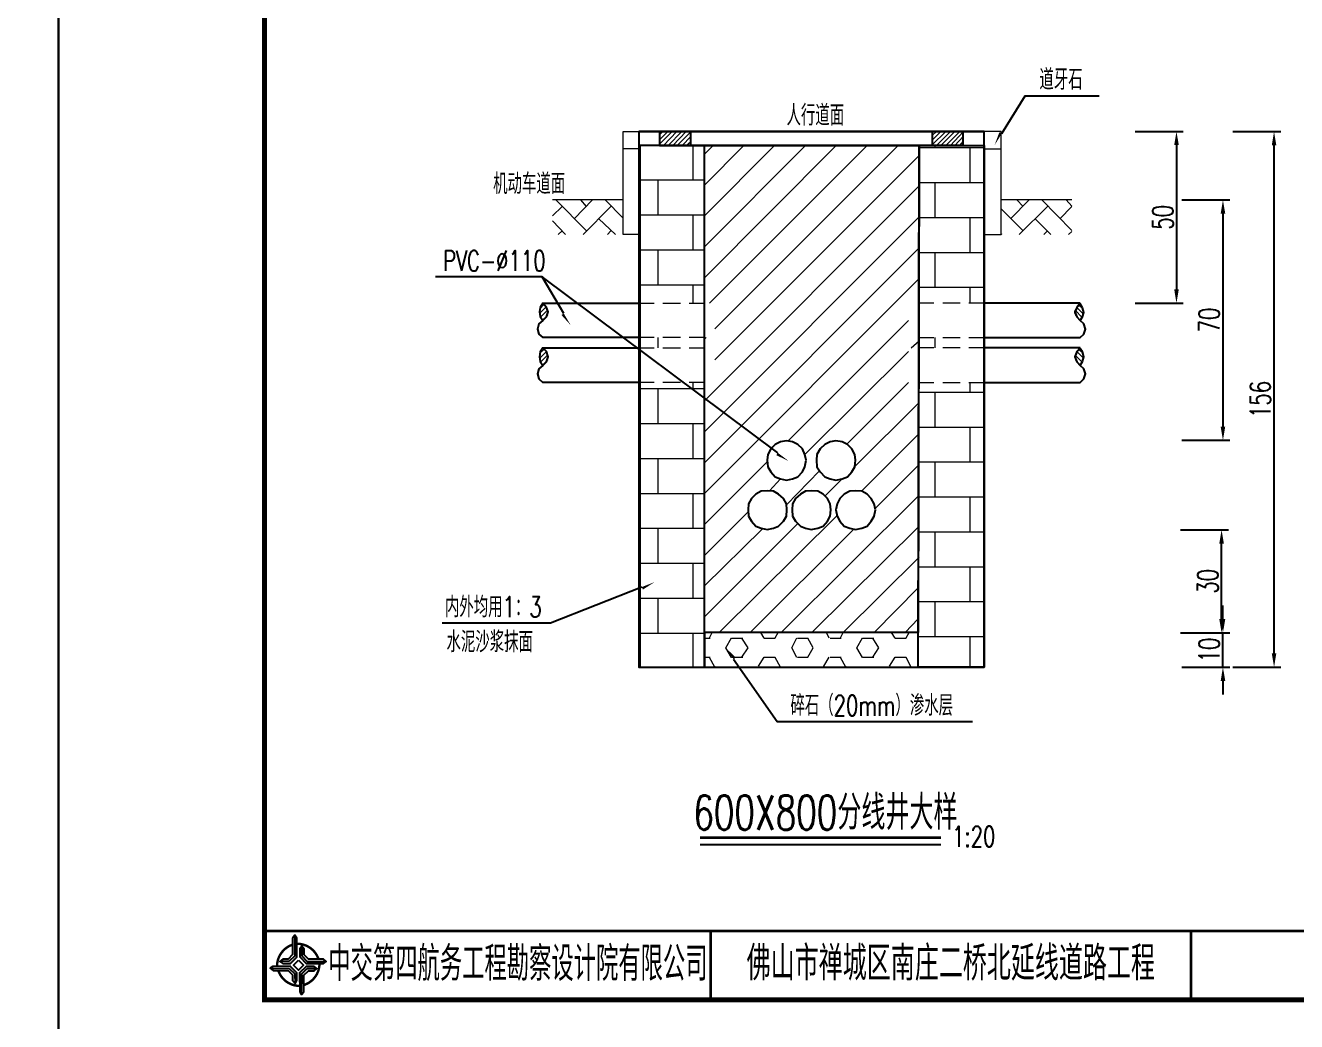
# Model space of a CAD drawing. Extents: x 12342 to 271026, y -9164 to -8044.
# Drawn here: x 15785.1 to 15970.3, y -8857.7 to -8712.6 of the extents above; entities that cross this region are included whole.
import ezdxf
from ezdxf.enums import TextEntityAlignment as Align

# ---------------------------------------------------------------- set-up
doc = ezdxf.new("R2010")
doc.units = 0
doc.header["$LTSCALE"] = 2
doc.header["$PDMODE"] = 32
doc.header["$PDSIZE"] = 0.3
doc.linetypes.add('DASHED', pattern=[0.75, 0.5, -0.25])
doc.layers.get('0').update_dxf_attribs({"linetype": 'CONTINUOUS'})
doc.layers.get('DEFPOINTS').update_dxf_attribs({"linetype": 'CONTINUOUS'})
for name, color, linetype in [('1', 251, 'DASHED'), ('1111111111', 7, 'CONTINUOUS'), ('图层1', 7, 'CONTINUOUS'), ('图框', 7, 'CONTINUOUS'), ('尺寸标注', 4, 'CONTINUOUS'), ('文字', 7, 'CONTINUOUS')]:
    doc.layers.add(name, color=color, linetype=linetype)
doc.styles.get("Standard").update_dxf_attribs({"font": 'simplex1.shx', "width": 0.7, "bigfont": 'hztxt.shx'})
doc.dimstyles.new('1：20', dxfattribs={"dimtxt": 3, "dimasz": 2, "dimexe": 1, "dimexo": 1, "dimgap": 0.5, "dimtad": 1, "dimlfac": 2, "dimrnd": 0.0095, "dimdsep": 46, "dimtxsty": 'Standard', "dimcen": 0.09, "dimclrd": 256, "dimclre": 256, "dimclrt": 256, "dimadec": 0, "dimazin": 0, "dimtfac": 1, "dimtix": 1, "dimtmove": 2, "dimatfit": 3, "dimfxl": 0, "dimtolj": 1, "dimtzin": 0, "dimarcsym": 0})

# ---------------------------------------------------------------- blocks, each defined once
blk = doc.blocks.new('tb')
at = {"lineweight": -3}
h = blk.add_hatch(color=256, dxfattribs=at)
h.paths.add_polyline_path([(-1.23, -0.13), (-3.78, -0.14), (-4.14, -0.41), (-1.4, -0.44), (-0.56, -1.24), (-0.54, -2.62), (-0.27, -2.2), (-0.26, -1.06)])
h.paths.add_polyline_path([(0.13, -1.08), (0.14, -3.86), (0.41, -4.26), (0.44, -1.24), (1.25, -0.43), (2.66, -0.43), (2.26, -0.16), (1.07, -0.15)])
h.paths.add_polyline_path([(1.08, 0.3), (3.62, 0.3), (4.02, 0.56), (1.25, 0.57), (0.43, 1.39), (0.43, 2.8), (0.16, 2.41), (0.15, 1.24)])
h.paths.add_polyline_path([(-0.28, 1.21), (-0.28, 3.99), (-0.56, 4.39), (-0.57, 1.41), (-1.38, 0.6), (-2.74, 0.56), (-2.33, 0.3), (-1.2, 0.29)])
for p, q in [((-0.56, 4.39), (-0.57, 1.41)), ((0.43, 2.8), (0.43, 1.39)), ((-1.38, 0.6), (-2.74, 0.56)), ((-0.57, 1.41), (-1.38, 0.6)), ((0.43, 1.39), (1.25, 0.57)), ((1.25, 0.57), (4.02, 0.56)), ((-4.14, -0.41), (-1.4, -0.44)), ((-1.4, -0.44), (-0.56, -1.24)), ((-0.56, -1.24), (-0.54, -2.62)), ((0.41, -4.26), (0.44, -1.24)), ((0.44, -1.24), (1.25, -0.43)), ((1.25, -0.43), (2.66, -0.43))]:
    blk.add_line(p, q, dxfattribs=at)
at = {"lineweight": -3, "flags": 128}
for points in [[(-0.9, 3.99), (-0.9, 1.58), (-1.53, 0.91), (-2.34, 0.91), (-2.74, 0.56), (-2.33, 0.3), (-1.2, 0.29), (-0.28, 1.21), (-0.28, 3.99), (-0.56, 4.39)], [(3.62, 0.92), (1.43, 0.92), (0.77, 1.54), (0.77, 2.38), (0.43, 2.8), (0.16, 2.41), (0.15, 1.24), (1.08, 0.3), (3.62, 0.3), (4.02, 0.56)], [(-0.04, 0.77), (0.68, 0.04), (-0.04, -0.69), (-0.77, 0.05)], [(-3.73, -0.76), (-1.54, -0.76), (-0.89, -1.39), (-0.89, -2.21), (-0.54, -2.62), (-0.27, -2.2), (-0.26, -1.06), (-1.23, -0.13), (-3.78, -0.14), (-4.14, -0.41)], [(0.75, -3.85), (0.75, -1.43), (1.4, -0.78), (2.26, -0.78), (2.66, -0.43), (2.26, -0.16), (1.07, -0.15), (0.13, -1.08), (0.14, -3.86), (0.41, -4.26)]]:
    blk.add_lwpolyline(points, close=True, dxfattribs=at)
at = {"lineweight": -3, "const_width": 0.35, "flags": 128}
for points in [[(-0.9, 3.02, 0.324167), (-3.16, -0.14)], [(2.88, 0.92, 0.324403), (-0.24, 3.15)], [(0.75, -2.86, 0.325418), (3.02, 0.26)], [(-2.98, -0.76, 0.322976), (0.14, -2.98)]]:
    blk.add_lwpolyline(points, format="xyb", dxfattribs=at)
blk = doc.blocks.new('*D861')
at = {"layer": 'DEFPOINTS', "color": 0}
for p in [(15923.21, -8728.07), (15923.21, -8753.07), (15952.8, -8753.07)]:
    blk.add_point(p, dxfattribs=at)
at = {"layer": '尺寸标注', "lineweight": -2}
for p, q in [((15946.8, -8728.07), (15953.8, -8728.07)), ((15952.8, -8730.07), (15952.8, -8751.07)), ((15946.8, -8753.07), (15953.8, -8753.07))]:
    blk.add_line(p, q, dxfattribs=at)
at = {"layer": '尺寸标注'}
for points in [[(15952.47, -8730.07), (15953.14, -8730.07), (15952.8, -8728.07)], [(15952.47, -8751.07), (15953.14, -8751.07), (15952.8, -8753.07)]]:
    blk.add_solid(points, dxfattribs=at)
at = {"layer": '尺寸标注', "insert": (15950.8, -8740.57), "char_height": 3, "attachment_point": 5, "rotation": 90}
blk.add_mtext('\\A1;50', dxfattribs=at)
blk = doc.blocks.new('*D862')
at = {"layer": 'DEFPOINTS', "color": 0}
for p in [(15937.57, -8738.05), (15937.57, -8773.05), (15959.57, -8773.05)]:
    blk.add_point(p, dxfattribs=at)
at = {"layer": '尺寸标注', "lineweight": -2}
for p, q in [((15953.57, -8738.05), (15960.57, -8738.05)), ((15959.57, -8740.05), (15959.57, -8771.05)), ((15953.57, -8773.05), (15960.57, -8773.05))]:
    blk.add_line(p, q, dxfattribs=at)
at = {"layer": '尺寸标注'}
for points in [[(15959.24, -8740.05), (15959.91, -8740.05), (15959.57, -8738.05)], [(15959.24, -8771.05), (15959.91, -8771.05), (15959.57, -8773.05)]]:
    blk.add_solid(points, dxfattribs=at)
at = {"layer": '尺寸标注', "insert": (15957.57, -8755.55), "char_height": 3, "attachment_point": 5, "rotation": 90}
blk.add_mtext('\\A1;70', dxfattribs=at)
blk = doc.blocks.new('*D863')
at = {"layer": 'DEFPOINTS', "color": 0}
for p in [(15924.78, -8801.1), (15959.57, -8801.1), (15924.78, -8806.1)]:
    blk.add_point(p, dxfattribs=at)
at = {"layer": '尺寸标注', "lineweight": -2}
for p, q in [((15959.57, -8799.1), (15959.57, -8797.1)), ((15953.57, -8801.1), (15960.57, -8801.1)), ((15959.57, -8806.1), (15959.57, -8801.1)), ((15953.57, -8806.1), (15960.57, -8806.1)), ((15959.57, -8808.1), (15959.57, -8810.1))]:
    blk.add_line(p, q, dxfattribs=at)
at = {"layer": '尺寸标注'}
for points in [[(15959.24, -8799.1), (15959.91, -8799.1), (15959.57, -8801.1)], [(15959.24, -8808.1), (15959.91, -8808.1), (15959.57, -8806.1)]]:
    blk.add_solid(points, dxfattribs=at)
at = {"layer": '尺寸标注', "insert": (15957.57, -8803.6), "char_height": 3, "attachment_point": 5, "rotation": 90}
blk.add_mtext('\\A1;10', dxfattribs=at)
blk = doc.blocks.new('*D854')
at = {"layer": 'DEFPOINTS', "color": 0}
for p in [(15938.28, -8786.1), (15959.37, -8786.1), (15938.28, -8801.1)]:
    blk.add_point(p, dxfattribs=at)
at = {"layer": '尺寸标注', "lineweight": -2}
for p, q in [((15953.37, -8786.1), (15960.37, -8786.1)), ((15959.37, -8799.1), (15959.37, -8788.1)), ((15953.37, -8801.1), (15960.37, -8801.1))]:
    blk.add_line(p, q, dxfattribs=at)
at = {"layer": '尺寸标注'}
for points in [[(15959.04, -8788.1), (15959.71, -8788.1), (15959.37, -8786.1)], [(15959.04, -8799.1), (15959.71, -8799.1), (15959.37, -8801.1)]]:
    blk.add_solid(points, dxfattribs=at)
at = {"layer": '尺寸标注', "insert": (15957.37, -8793.6), "char_height": 3, "attachment_point": 5, "rotation": 90}
blk.add_mtext('\\A1;30', dxfattribs=at)
blk = doc.blocks.new('*D864')
at = {"layer": 'DEFPOINTS', "color": 0}
for p in [(15924.78, -8728.1), (15967.02, -8728.1), (15924.78, -8806.1)]:
    blk.add_point(p, dxfattribs=at)
at = {"layer": '尺寸标注', "lineweight": -2}
for p, q in [((15961.02, -8728.1), (15968.02, -8728.1)), ((15967.02, -8804.1), (15967.02, -8730.1)), ((15961.02, -8806.1), (15968.02, -8806.1))]:
    blk.add_line(p, q, dxfattribs=at)
at = {"layer": '尺寸标注'}
for points in [[(15966.69, -8730.1), (15967.35, -8730.1), (15967.02, -8728.1)], [(15966.69, -8804.1), (15967.35, -8804.1), (15967.02, -8806.1)]]:
    blk.add_solid(points, dxfattribs=at)
at = {"layer": '尺寸标注', "insert": (15965.02, -8767.1), "char_height": 3, "attachment_point": 5, "rotation": 90}
blk.add_mtext('\\A1;156', dxfattribs=at)
blk = doc.blocks.new('DIM')
at = {"color": 4}
blk.add_lwpolyline([(-1, -0.1, 0.2, 0, 0), (0, 0, 0, 0, 0)], format="xyseb", dxfattribs=at)

msp = doc.modelspace()

# ---------------------------------------------------------------- linework, layer by layer
at = {"layer": '1', "color": 2, "linetype": 'ByBlock', "lineweight": 9}
for points in [[(15874.481394, -8728.068426), (15874.481394, -8743.076375), (15872.192046, -8743.076375), (15872.192046, -8728.068426), (15874.481394, -8728.068426)], [(15924.783461, -8728.068426), (15924.783461, -8743.076375), (15927.263588, -8743.076375), (15927.263588, -8728.068426), (15924.783461, -8728.068426)], [(15917.661044, -8730.421367), (15917.661044, -8730.103402)], [(15874.481394, -8730.612146), (15872.192046, -8730.612146)], [(15915.308103, -8730.421367), (15924.783461, -8730.421367)], [(15924.783461, -8730.612146), (15927.263588, -8730.612146)], [(15927.390774, -8743.076375), (15927.263588, -8743.012782)], [(15859.982189, -8753.950779), (15860.681712, -8753.251256)], [(15859.982189, -8754.586709), (15860.999677, -8753.569221)], [(15860.172968, -8755.095453), (15861.190456, -8754.077965)], [(15874.481394, -8754.968267), (15874.481394, -8753.060477), (15876.707149, -8753.060477)], [(15877.979009, -8753.060477), (15880.522729, -8753.060477)], [(15881.794589, -8753.060477), (15884.020345, -8753.060477)], [(15884.020345, -8753.060477), (15884.020345, -8754.968267)], [(15915.308103, -8753.060477), (15915.308103, -8754.968267)], [(15917.470265, -8753.060477), (15915.308103, -8753.060477)], [(15915.308103, -8754.077965), (15915.308103, -8754.014372)], [(15921.285845, -8753.060477), (15918.742125, -8753.060477)], [(15924.783461, -8754.968267), (15924.783461, -8753.060477), (15922.557705, -8753.060477)], [(15939.091887, -8755.222639), (15938.010806, -8754.077965)], [(15939.282666, -8754.713895), (15938.265178, -8753.696407)], [(15939.219073, -8753.950779), (15938.51955, -8753.314849)], [(15860.42734, -8755.540604), (15861.190456, -8754.841081)], [(15876.707149, -8758.084324), (15874.481394, -8758.084324), (15874.481394, -8756.240127)], [(15884.020345, -8756.240127), (15884.020345, -8758.084324), (15881.794589, -8758.084324)], [(15884.020345, -8755.477011), (15884.020345, -8755.349825)], [(15915.308103, -8755.858569), (15915.308103, -8755.794976)], [(15915.308103, -8756.240127), (15915.308103, -8758.084324), (15917.470265, -8758.084324)], [(15922.557705, -8758.084324), (15924.783461, -8758.084324), (15924.783461, -8756.240127)], [(15938.837515, -8755.604197), (15938.074399, -8754.841081)], [(15877.279486, -8759.610556), (15877.279486, -8758.084324)], [(15880.522729, -8758.084324), (15877.979009, -8758.084324)], [(15884.020345, -8758.338696), (15884.274717, -8758.084324)], [(15917.661044, -8759.610556), (15917.661044, -8758.084324)], [(15918.742125, -8758.084324), (15921.285845, -8758.084324)], [(15859.982189, -8760.437265), (15860.681712, -8759.801335)], [(15874.481394, -8761.454753), (15874.481394, -8759.610556), (15876.707149, -8759.610556)], [(15877.979009, -8759.610556), (15880.522729, -8759.610556)], [(15881.794589, -8759.610556), (15884.020345, -8759.610556)], [(15884.020345, -8759.610556), (15884.020345, -8761.454753)], [(15914.163429, -8759.610556), (15915.308103, -8758.593068)], [(15915.308103, -8759.610556), (15915.308103, -8761.454753)], [(15917.470265, -8759.610556), (15915.308103, -8759.610556)], [(15921.285845, -8759.610556), (15918.742125, -8759.610556)], [(15924.783461, -8761.454753), (15924.783461, -8759.610556), (15922.557705, -8759.610556)], [(15939.219073, -8760.437265), (15938.51955, -8759.801335)], [(15859.982189, -8761.136788), (15860.999677, -8760.1193)], [(15860.172968, -8761.645532), (15861.190456, -8760.628044)], [(15860.42734, -8762.090683), (15861.190456, -8761.327567)], [(15884.020345, -8760.564451), (15884.020345, -8760.437265)], [(15915.308103, -8760.946009), (15915.308103, -8760.882416)], [(15939.091887, -8761.709125), (15938.010806, -8760.628044)], [(15938.837515, -8762.090683), (15938.074399, -8761.39116)], [(15939.282666, -8761.136788), (15938.265178, -8760.1193)], [(15876.707149, -8764.634404), (15874.481394, -8764.634404), (15874.481394, -8762.726613)], [(15884.020345, -8762.726613), (15884.020345, -8764.634404), (15881.794589, -8764.634404)], [(15915.308103, -8762.726613), (15915.308103, -8764.634404), (15917.470265, -8764.634404)], [(15915.308103, -8763.108171), (15915.308103, -8762.980985)], [(15922.557705, -8764.634404), (15924.783461, -8764.634404), (15924.783461, -8762.726613)], [(15880.522729, -8764.634404), (15877.979009, -8764.634404)], [(15918.742125, -8764.634404), (15921.285845, -8764.634404)], [(15885.546577, -8806.097043), (15885.546577, -8805.969857)], [(15891.96947, -8806.097043), (15891.905877, -8806.097043)], [(15895.021934, -8806.097043), (15895.085527, -8805.969857)], [(15901.444828, -8806.097043), (15901.444828, -8805.969857)], [(15904.624478, -8806.097043), (15904.624478, -8805.969857)], [(15911.047372, -8806.097043), (15910.983779, -8806.097043)], [(15914.099836, -8806.097043), (15914.163429, -8805.969857)], [(15914.799359, -8806.097043), (15924.783461, -8806.097043)]]:
    msp.add_lwpolyline(points, dxfattribs=at)
at = {"layer": '1', "color": 2, "linetype": 'ByBlock', "lineweight": 30}
for points in [[(15874.481394, -8728.068426), (15924.783461, -8728.068426)], [(15877.470265, -8730.103402), (15921.730996, -8730.103402)]]:
    msp.add_lwpolyline(points, dxfattribs=at)
at = {"layer": '1', "color": 2, "linetype": 'ByBlock', "lineweight": 25}
for points in [[(15877.470265, -8728.068426), (15877.470265, -8730.103402), (15882.048961, -8730.103402), (15882.048961, -8728.068426), (15877.470265, -8728.068426)], [(15917.215893, -8728.068426), (15917.215893, -8730.103402), (15921.730996, -8730.103402), (15921.730996, -8728.068426), (15917.215893, -8728.068426)], [(15884.020345, -8730.103402), (15915.308103, -8730.103402), (15915.180917, -8801.073195), (15884.020345, -8801.073195), (15884.020345, -8730.103402)], [(15860.490933, -8755.604197), (15860.999677, -8755.095453), (15861.254049, -8754.332337), (15860.999677, -8753.696407), (15860.490933, -8753.060477), (15860.109375, -8753.696407), (15859.982189, -8754.332337), (15860.109375, -8755.03186), (15860.490933, -8755.604197)], [(15874.481394, -8753.060477), (15874.481394, -8758.084324), (15860.490933, -8758.084324)], [(15860.490933, -8755.604197), (15860.999677, -8755.095453), (15861.254049, -8754.332337), (15860.999677, -8753.696407), (15860.490933, -8753.060477), (15874.481394, -8753.060477)], [(15924.783461, -8753.060477), (15924.783461, -8758.084324), (15938.773922, -8758.084324), (15939.282666, -8757.57558), (15939.537038, -8756.876057), (15939.282666, -8756.112941), (15938.773922, -8755.604197)], [(15938.773922, -8753.060477), (15924.783461, -8753.060477)], [(15938.773922, -8753.060477), (15938.265178, -8753.696407), (15938.010806, -8754.332337), (15938.265178, -8755.095453), (15938.773922, -8755.604197)], [(15938.773922, -8753.187663), (15938.265178, -8753.696407), (15938.010806, -8754.459523), (15938.265178, -8755.095453), (15938.773922, -8755.604197), (15939.091887, -8755.095453), (15939.282666, -8754.459523), (15939.091887, -8753.76), (15938.773922, -8753.187663)], [(15860.490933, -8755.604197), (15859.918596, -8756.112941), (15859.727817, -8756.876057), (15859.918596, -8757.57558), (15860.490933, -8758.084324)], [(15860.490933, -8762.154276), (15860.999677, -8761.645532), (15861.254049, -8760.882416), (15860.999677, -8760.1193), (15860.490933, -8759.610556), (15860.109375, -8760.182893), (15859.982189, -8760.882416), (15860.109375, -8761.581939), (15860.490933, -8762.154276)], [(15874.481394, -8759.610556), (15874.481394, -8764.634404), (15860.490933, -8764.634404)], [(15860.490933, -8762.154276), (15860.999677, -8761.645532), (15861.254049, -8760.882416), (15860.999677, -8760.1193), (15860.490933, -8759.610556), (15874.481394, -8759.610556)], [(15924.783461, -8759.610556), (15924.783461, -8764.634404), (15938.773922, -8764.634404), (15939.282666, -8764.12566), (15939.537038, -8763.362543), (15939.282666, -8762.66302), (15938.773922, -8762.154276)], [(15938.773922, -8759.610556), (15924.783461, -8759.610556)], [(15938.773922, -8759.610556), (15938.265178, -8760.1193), (15938.010806, -8760.882416), (15938.265178, -8761.645532), (15938.773922, -8762.154276)], [(15938.773922, -8759.674149), (15938.265178, -8760.182893), (15938.010806, -8760.882416), (15938.265178, -8761.645532), (15938.773922, -8762.154276), (15939.091887, -8761.581939), (15939.282666, -8760.882416), (15939.091887, -8760.182893), (15938.773922, -8759.674149)], [(15860.490933, -8762.154276), (15859.918596, -8762.66302), (15859.727817, -8763.362543), (15859.918596, -8764.12566), (15860.490933, -8764.634404)], [(15898.837515, -8775.953958), (15898.646736, -8775.127249), (15898.328771, -8774.30054), (15897.629248, -8773.66461), (15896.866132, -8773.283052), (15895.975829, -8773.155866), (15895.085527, -8773.283052), (15894.322411, -8773.66461), (15893.686481, -8774.30054), (15893.24133, -8775.127249), (15893.177737, -8775.953958), (15893.24133, -8776.907853), (15893.686481, -8777.67097), (15894.322411, -8778.370493), (15895.085527, -8778.688458), (15895.975829, -8778.879237), (15896.866132, -8778.688458), (15897.629248, -8778.370493), (15898.328771, -8777.67097), (15898.646736, -8776.907853), (15898.837515, -8775.953958)], [(15906.023524, -8775.953958), (15905.959931, -8775.127249), (15905.51478, -8774.30054), (15904.87885, -8773.66461), (15904.115734, -8773.283052), (15903.161839, -8773.155866), (15902.33513, -8773.283052), (15901.572014, -8773.66461), (15900.872491, -8774.30054), (15900.42734, -8775.127249), (15900.363747, -8775.953958), (15900.42734, -8776.907853), (15900.872491, -8777.67097), (15901.572014, -8778.370493), (15902.33513, -8778.688458), (15903.161839, -8778.879237), (15904.115734, -8778.688458), (15904.87885, -8778.370493), (15905.51478, -8777.67097), (15905.959931, -8776.907853), (15906.023524, -8775.953958)], [(15896.039422, -8783.203561), (15895.975829, -8782.313259), (15895.530678, -8781.550143), (15894.831155, -8780.914213), (15894.068039, -8780.469062), (15893.177737, -8780.405469), (15892.287435, -8780.469062), (15891.524319, -8780.914213), (15890.888389, -8781.550143), (15890.443238, -8782.313259), (15890.379645, -8783.203561), (15890.443238, -8784.093863), (15890.888389, -8784.856979), (15891.524319, -8785.556502), (15892.287435, -8785.874467), (15893.177737, -8786.065246), (15894.068039, -8785.874467), (15894.831155, -8785.556502), (15895.530678, -8784.856979), (15895.975829, -8784.093863), (15896.039422, -8783.203561)], [(15902.462316, -8783.203561), (15902.33513, -8782.313259), (15901.953572, -8781.550143), (15901.317642, -8780.914213), (15900.554526, -8780.469062), (15899.600631, -8780.405469), (15898.773922, -8780.469062), (15898.010806, -8780.914213), (15897.311283, -8781.550143), (15896.866132, -8782.313259), (15896.802539, -8783.203561), (15896.866132, -8784.093863), (15897.311283, -8784.856979), (15898.010806, -8785.556502), (15898.773922, -8785.874467), (15899.600631, -8786.065246), (15900.554526, -8785.874467), (15901.317642, -8785.556502), (15901.953572, -8784.856979), (15902.33513, -8784.093863), (15902.462316, -8783.203561)], [(15908.948802, -8783.203561), (15908.758023, -8782.313259), (15908.312872, -8781.550143), (15907.740535, -8780.914213), (15906.977419, -8780.469062), (15906.023524, -8780.405469), (15905.196815, -8780.469062), (15904.370106, -8780.914213), (15903.734176, -8781.550143), (15903.352618, -8782.313259), (15903.161839, -8783.203561), (15903.352618, -8784.093863), (15903.734176, -8784.856979), (15904.370106, -8785.556502), (15905.196815, -8785.874467), (15906.023524, -8786.065246), (15906.977419, -8785.874467), (15907.740535, -8785.556502), (15908.312872, -8784.856979), (15908.758023, -8784.093863), (15908.948802, -8783.203561)], [(15884.020345, -8801.073195), (15884.020345, -8806.097043), (15915.180917, -8806.097043), (15915.180917, -8801.073195), (15884.020345, -8801.073195)]]:
    msp.add_lwpolyline(points, dxfattribs=at)
at = {"layer": '1', "color": 8, "linetype": 'ByBlock', "lineweight": 9}
for points in [[(15877.470265, -8728.57717), (15877.979009, -8728.068426)], [(15877.470265, -8729.276693), (15878.678532, -8728.068426)], [(15877.470265, -8729.912623), (15879.314462, -8728.068426)], [(15878.042602, -8730.103402), (15880.013985, -8728.068426)], [(15878.742125, -8730.103402), (15880.713508, -8728.068426)], [(15879.441648, -8730.103402), (15881.349438, -8728.068426)], [(15880.077578, -8730.103402), (15882.048961, -8728.132019)], [(15917.215893, -8728.640763), (15917.851823, -8728.068426)], [(15917.215893, -8729.340286), (15918.487753, -8728.068426)], [(15917.215893, -8730.039809), (15919.187276, -8728.068426)], [(15917.851823, -8730.103402), (15919.886799, -8728.068426)], [(15918.487753, -8730.103402), (15920.522729, -8728.068426)], [(15919.187276, -8730.103402), (15921.222252, -8728.068426)], [(15919.886799, -8730.103402), (15921.730996, -8728.132019)], [(15880.777101, -8730.103402), (15882.048961, -8728.831542)], [(15881.349438, -8730.103402), (15882.048961, -8729.531065)], [(15882.366926, -8735.127249), (15882.366926, -8730.103402)], [(15884.020345, -8731.375262), (15885.292205, -8730.103402)], [(15884.020345, -8735.890365), (15889.743715, -8730.103402)], [(15884.020345, -8740.341876), (15894.258818, -8730.103402)], [(15884.020345, -8744.856979), (15898.773922, -8730.103402)], [(15884.020345, -8749.372082), (15903.225432, -8730.103402)], [(15884.783461, -8753.060477), (15907.740535, -8730.103402)], [(15885.546577, -8756.812464), (15912.255639, -8730.103402)], [(15920.522729, -8730.103402), (15921.730996, -8728.831542)], [(15921.222252, -8730.103402), (15921.730996, -8729.531065)], [(15885.546577, -8761.327567), (15915.308103, -8731.566041)], [(15922.748484, -8735.508807), (15922.748484, -8730.421367)], [(15874.481394, -8735.127249), (15884.020345, -8735.127249)], [(15877.279486, -8740.21469), (15877.279486, -8735.127249)], [(15915.308103, -8735.508807), (15924.783461, -8735.508807)], [(15917.661044, -8740.596248), (15917.661044, -8735.508807)], [(15884.020345, -8767.30531), (15915.308103, -8736.017551)], [(15872.192046, -8738.052528), (15861.889979, -8738.052528)], [(15861.889979, -8740.341876), (15863.289025, -8739.006423)], [(15866.850233, -8742.567631), (15862.398723, -8738.052528)], [(15865.069629, -8740.787027), (15867.740535, -8738.052528)], [(15866.850233, -8739.006423), (15866.023524, -8738.052528)], [(15866.341489, -8743.076375), (15870.411442, -8739.006423)], [(15872.192046, -8740.723434), (15869.584732, -8738.052528)], [(15937.565655, -8738.052528), (15927.263588, -8738.052528)], [(15930.443238, -8742.567631), (15927.263588, -8739.324388)], [(15928.599041, -8740.787027), (15931.33354, -8738.052528)], [(15930.443238, -8739.006423), (15929.552936, -8738.052528)], [(15929.870901, -8743.076375), (15934.004446, -8739.006423)], [(15937.565655, -8742.504038), (15933.177737, -8738.052528)], [(15935.78505, -8740.787027), (15937.565655, -8739.006423)], [(15937.565655, -8738.94283), (15936.738946, -8738.052528)], [(15863.797769, -8743.076375), (15861.889979, -8741.104992)], [(15871.047372, -8743.076375), (15868.630837, -8740.787027)], [(15874.481394, -8740.21469), (15884.020345, -8740.21469)], [(15882.366926, -8745.30213), (15882.366926, -8740.21469)], [(15884.020345, -8771.820413), (15915.308103, -8740.532655)], [(15915.308103, -8740.596248), (15924.783461, -8740.596248)], [(15922.748484, -8745.683688), (15922.748484, -8740.596248)], [(15934.51319, -8743.076375), (15932.223842, -8740.787027)], [(15862.716688, -8743.076375), (15863.289025, -8742.567631)], [(15869.902698, -8743.076375), (15870.411442, -8742.567631)], [(15933.495702, -8743.076375), (15934.004446, -8742.567631)], [(15937.056911, -8743.076375), (15937.565655, -8742.631224)], [(15884.020345, -8776.335516), (15915.308103, -8745.047758)], [(15874.481394, -8745.30213), (15884.020345, -8745.30213)], [(15877.279486, -8750.38957), (15877.279486, -8745.30213)], [(15915.308103, -8745.683688), (15924.783461, -8745.683688)], [(15917.661044, -8750.771129), (15917.661044, -8745.683688)], [(15874.481394, -8750.38957), (15884.020345, -8750.38957)], [(15882.366926, -8753.060477), (15882.366926, -8750.38957)], [(15884.020345, -8780.787027), (15915.308103, -8749.499268)], [(15915.308103, -8750.771129), (15924.783461, -8750.771129)], [(15922.748484, -8753.060477), (15922.748484, -8750.771129)], [(15896.230201, -8773.155866), (15913.781871, -8755.604197)], [(15898.646736, -8775.127249), (15913.781871, -8760.1193)], [(15874.481394, -8765.524706), (15884.020345, -8765.524706)], [(15877.279486, -8770.612146), (15877.279486, -8765.524706)], [(15882.366926, -8765.524706), (15882.366926, -8764.634404)], [(15904.751664, -8773.601017), (15913.781871, -8764.634404)], [(15922.748484, -8766.03345), (15922.748484, -8764.634404)], [(15915.308103, -8766.03345), (15924.783461, -8766.03345)], [(15917.661044, -8771.12089), (15917.661044, -8766.03345)], [(15905.896338, -8776.907853), (15915.308103, -8767.559682)], [(15874.481394, -8770.612146), (15884.020345, -8770.612146)], [(15882.366926, -8775.699586), (15882.366926, -8770.612146)], [(15906.913826, -8780.469062), (15915.308103, -8772.074785)], [(15915.308103, -8771.12089), (15924.783461, -8771.12089)], [(15922.748484, -8776.20833), (15922.748484, -8771.12089)], [(15874.481394, -8775.699586), (15884.020345, -8775.699586)], [(15877.279486, -8780.787027), (15877.279486, -8775.699586)], [(15884.020345, -8785.30213), (15893.177737, -8776.20833)], [(15908.948802, -8782.949189), (15915.308103, -8776.589888)], [(15915.308103, -8776.20833), (15924.783461, -8776.20833)], [(15917.661044, -8781.295771), (15917.661044, -8776.20833)], [(15895.975829, -8782.440445), (15900.808898, -8777.480191)], [(15893.495702, -8780.405469), (15895.085527, -8778.688458)], [(15901.635607, -8781.168585), (15904.115734, -8778.688458)], [(15874.481394, -8780.787027), (15884.020345, -8780.787027)], [(15882.366926, -8785.874467), (15882.366926, -8780.787027)], [(15895.212713, -8801.073195), (15915.308103, -8781.041399)], [(15915.308103, -8781.295771), (15924.783461, -8781.295771)], [(15922.748484, -8786.383211), (15922.748484, -8781.295771)], [(15884.020345, -8789.817233), (15890.379645, -8783.457933)], [(15886.182507, -8801.073195), (15903.352618, -8784.03027)], [(15874.481394, -8785.874467), (15884.020345, -8785.874467)], [(15877.279486, -8790.961908), (15877.279486, -8785.874467)], [(15884.020345, -8798.783847), (15897.565655, -8785.238537)], [(15899.664224, -8801.073195), (15915.308103, -8785.556502)], [(15884.020345, -8794.268744), (15892.414621, -8786.001653)], [(15890.69761, -8801.073195), (15905.769152, -8786.065246)], [(15915.308103, -8786.383211), (15924.783461, -8786.383211)], [(15917.661044, -8791.470652), (15917.661044, -8786.383211)], [(15874.481394, -8790.961908), (15884.020345, -8790.961908)], [(15882.366926, -8796.049348), (15882.366926, -8790.961908)], [(15904.24292, -8801.073195), (15915.308103, -8790.071605)], [(15915.308103, -8791.470652), (15924.783461, -8791.470652)], [(15922.748484, -8796.558092), (15922.748484, -8791.470652)], [(15908.758023, -8801.073195), (15915.180917, -8794.523116)], [(15874.481394, -8796.049348), (15884.020345, -8796.049348)], [(15877.279486, -8801.136788), (15877.279486, -8796.049348)], [(15915.308103, -8796.558092), (15924.783461, -8796.558092)], [(15917.661044, -8801.645532), (15917.661044, -8796.558092)], [(15913.273127, -8801.073195), (15915.180917, -8799.038219)], [(15874.481394, -8801.136788), (15884.020345, -8801.136788)], [(15882.366926, -8806.097043), (15882.366926, -8801.136788)], [(15884.020345, -8801.899904), (15884.847054, -8801.899904)], [(15884.783461, -8801.836311), (15885.165019, -8801.073195)], [(15887.136402, -8803.29895), (15887.963111, -8801.836311)], [(15887.963111, -8801.899904), (15889.616529, -8801.899904)], [(15890.379645, -8803.29895), (15889.489343, -8801.899904)], [(15892.732586, -8801.899904), (15892.223842, -8801.073195)], [(15892.732586, -8801.899904), (15894.322411, -8801.899904)], [(15894.322411, -8801.836311), (15894.767562, -8801.073195)], [(15896.738946, -8803.29895), (15897.502062, -8801.836311)], [(15897.565655, -8801.899904), (15899.091887, -8801.899904)], [(15899.855003, -8803.29895), (15899.091887, -8801.899904)], [(15902.207944, -8801.899904), (15901.826386, -8801.073195)], [(15902.33513, -8801.899904), (15903.924955, -8801.899904)], [(15903.861362, -8801.836311), (15904.24292, -8801.073195)], [(15906.214303, -8803.29895), (15907.041012, -8801.836311)], [(15907.041012, -8801.899904), (15908.69443, -8801.899904)], [(15909.457546, -8803.29895), (15908.567244, -8801.899904)], [(15911.810488, -8801.899904), (15911.301744, -8801.073195)], [(15911.810488, -8801.899904), (15913.400313, -8801.899904)], [(15913.400313, -8801.836311), (15913.845464, -8801.073195)], [(15915.180917, -8801.645532), (15924.783461, -8801.645532)], [(15922.748484, -8806.097043), (15922.748484, -8801.645532)], [(15887.963111, -8804.697997), (15887.136402, -8803.29895)], [(15889.489343, -8804.634404), (15890.379645, -8803.29895)], [(15897.502062, -8804.697997), (15896.738946, -8803.29895)], [(15899.091887, -8804.634404), (15899.855003, -8803.29895)], [(15907.041012, -8804.697997), (15906.214303, -8803.29895)], [(15908.567244, -8804.634404), (15909.457546, -8803.29895)], [(15884.020345, -8804.634404), (15884.847054, -8804.634404)], [(15885.546577, -8806.097043), (15884.783461, -8804.697997)], [(15887.963111, -8804.634404), (15889.616529, -8804.634404)], [(15891.905877, -8805.969857), (15892.732586, -8804.634404)], [(15892.732586, -8804.634404), (15894.322411, -8804.634404)], [(15895.085527, -8806.097043), (15894.322411, -8804.697997)], [(15897.565655, -8804.634404), (15899.091887, -8804.634404)], [(15901.444828, -8805.969857), (15902.207944, -8804.634404)], [(15902.33513, -8804.634404), (15903.924955, -8804.634404)], [(15904.624478, -8806.097043), (15903.861362, -8804.697997)], [(15907.041012, -8804.634404), (15908.69443, -8804.634404)], [(15910.983779, -8805.969857), (15911.810488, -8804.634404)], [(15911.810488, -8804.634404), (15913.400313, -8804.634404)], [(15914.163429, -8806.097043), (15913.400313, -8804.697997)]]:
    msp.add_lwpolyline(points, dxfattribs=at)
at = {"layer": '图层1', "color": 4}
for points in [[(15927.344717, -8728.38886), (15930.769466, -8722.864354), (15941.552634, -8722.864354)], [(15863.539208, -8754.59445), (15860.373262, -8749.251664), (15844.845063, -8749.251664)], [(15894.720421, -8774.892013), (15860.373262, -8749.251664)], [(15874.910557, -8794.431059), (15861.614353, -8799.682193), (15845.827156, -8799.682193)], [(15888.280542, -8804.93936), (15894.620404, -8814.02913), (15923.067979, -8814.02913)]]:
    msp.add_lwpolyline(points, dxfattribs=at)
at = {"layer": '图框'}
for points in [[(15789.923771, -8864.543704), (15789.923771, -8567.543704), (15369.923771, -8567.543704), (15369.923771, -8864.543704)], [(16209.923771, -8864.543704), (16209.923771, -8567.543704), (15789.923771, -8567.543704), (15789.923771, -8864.543704)]]:
    msp.add_lwpolyline(points, close=True, dxfattribs=at)
for points, const_width in [([(16199.923771, -8577.543704), (15819.923771, -8577.543704), (15819.923771, -8854.543704), (16199.923771, -8854.543704), (16199.923771, -8577.543704)], 0.7), ([(15819.923771, -8844.543704), (16199.923771, -8844.543704)], 0.4), ([(15884.923771, -8844.543704), (15884.923771, -8854.543704)], 0.4), ([(15954.923771, -8854.543704), (15954.923771, -8844.543704)], 0.4)]:
    msp.add_lwpolyline(points, dxfattribs=dict(at, const_width=const_width))
at = {"layer": '图框', "color": 1}
for points in [[(15874.481394, -8728.068426), (15874.481394, -8806.097043), (15924.783461, -8806.097043), (15924.783461, -8728.068426), (15874.481394, -8728.068426)], [(15874.60858, -8730.103402), (15874.60858, -8806.097043), (15884.020345, -8806.097043), (15884.020345, -8730.103402), (15874.60858, -8730.103402)], [(15924.783461, -8730.103402), (15924.783461, -8806.097043), (15915.180917, -8806.097043), (15915.308103, -8730.103402), (15924.783461, -8730.103402)]]:
    msp.add_lwpolyline(points, dxfattribs=at)
at = {"layer": '文字'}
msp.add_line((15883.389942, -8831.925359), (15918.474605, -8831.925359), dxfattribs=at)
at = {"layer": '文字', "const_width": 0.4}
msp.add_lwpolyline([(15883.389942, -8830.925359), (15918.474605, -8830.925359)], dxfattribs=at)

# ---------------------------------------------------------------- block references
at = {"layer": '图层1', "yscale": 2, "zscale": 2}
for p, xscale, rotation in [((15926.290937, -8730.088727), 2.00000000000001, 238.204423913852), ((15864.558778, -8756.315054), 1.999999999999994, 300.6494826671704), ((15896.323105, -8776.088426), 1.999999999999984, 323.2584509425905), ((15876.770742, -8793.696407), 2.000000000000008, 21.55079194267423), ((15887.136402, -8803.29895), 1.999999999999984, 124.8947035122451)]:
    msp.add_blockref('DIM', p, dxfattribs=dict(at, xscale=xscale, rotation=rotation))
at = {"layer": '图框', "lineweight": -3}
msp.add_blockref('tb', (15824.919504, -8849.538367), dxfattribs=at)

# ---------------------------------------------------------------- texts
at = {"layer": '1111111111', "color": 7, "width": 0.7}
for s, p in [('道牙石', (15932.833287, -8722.010428)), ('人行道面', (15895.986786, -8727.2145)), ('机动车道面', (15853.240892, -8737.198602)), ('PVC-%%C110', (15845.94042, -8748.397738)), ('内外均用1：3', (15846.223122, -8798.828268)), ('水泥沙浆抹面', (15846.447322, -8803.914896)), ('碎石（20mm）渗水层', (15896.550335, -8813.175204))]:
    msp.add_text(s, height=3, dxfattribs=at).set_placement(p)
at = {"layer": '图框'}
for s, width, p in [('中交第四航务工程勘察设计院有限公司', 0.65, (15856.854611, -8849.295261)), ('佛山市禅城区南庄二桥北延线道路工程', 0.7, (15919.923771, -8849.229003))]:
    msp.add_text(s, height=5, dxfattribs=dict(at, width=width)).set_placement(p, align=Align.MIDDLE_CENTER)
at = {"layer": '文字', "width": 0.7}
for s, height, p in [('600X800分线井大样', 5, (15901.64845, -8827.270013)), ('1:20', 3, (15923.262472, -8830.747457))]:
    msp.add_text(s, height=height, dxfattribs=at).set_placement(p, align=Align.MIDDLE_CENTER)

# ---------------------------------------------------------------- dimensions: what is measured, and where the dimension line sits
at = {"layer": '尺寸标注'}
for base, p1, p2, picture, middle in [((15952.802869, -8753.068426), (15923.214884, -8728.068426), (15923.214884, -8753.068426), '*D861', (15950.802869, -8740.568426)), ((15967.021591, -8728.097043), (15924.783461, -8806.097043), (15924.783461, -8728.097043), '*D864', (15965.021591, -8767.097043)), ((15959.574413, -8773.052528), (15937.565655, -8738.052528), (15937.565655, -8773.052528), '*D862', (15957.574413, -8755.552528)), ((15959.374413, -8786.097043), (15938.277041, -8801.097043), (15938.277041, -8786.097043), '*D854', (15957.374413, -8793.597043)), ((15959.574413, -8801.097043), (15924.783461, -8806.097043), (15924.783461, -8801.097043), '*D863', (15957.574413, -8803.597043))]:
    dim = msp.add_linear_dim(base=base, p1=p1, p2=p2, angle=90, dimstyle='1：20', dxfattribs=at)
    dim.commit()
    dim.dimension.update_dxf_attribs({"geometry": picture, "text_midpoint": middle})

doc.saveas('drawing.dxf')
